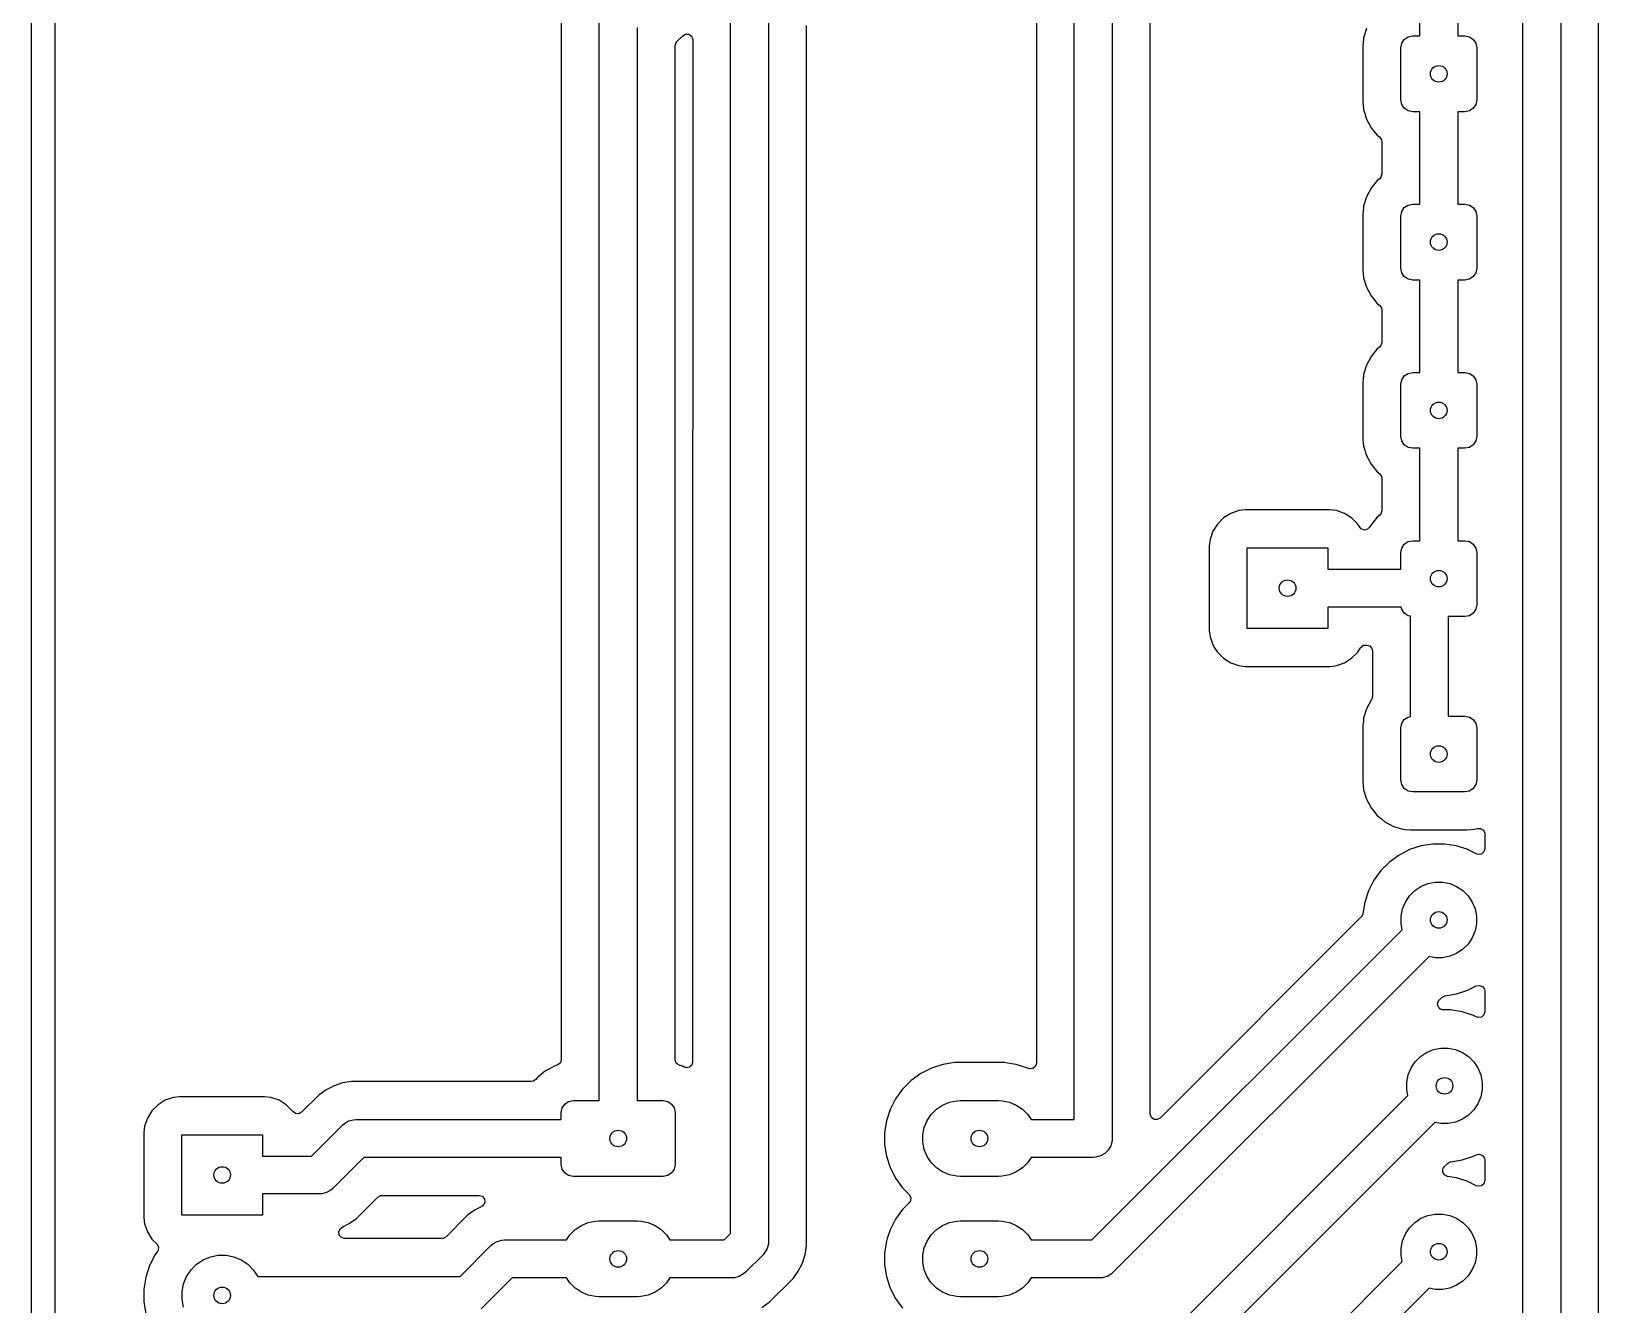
# Model space of a CAD drawing. Extents: x 162.5 to 226, y -124.5 to -51.5.
# Drawn here: x 162.5 to 195.56, y -96.62 to -69.75 of the extents above; entities that cross this region are included whole.
import ezdxf

# ---------------------------------------------------------------- set-up
doc = ezdxf.new("R2010")
doc.units = 0
doc.layers.add('BLACK', color=7, linetype='CONTINUOUS')

msp = doc.modelspace()

# ---------------------------------------------------------------- linework, layer by layer
at = {"layer": 'BLACK', "linetype": 'CONTINUOUS'}
for p, q in [((162.5, -124.5), (162.5, -51.5)), ((163.0005, -123.8755), (163.0005, -52.1245)), ((193.962, -114.651), (193.962, -59.171986)), ((194.762, -59.0063), (194.762, -114.885314)), ((195.5625, -87.898395), (195.5625, -58.911813)), ((191.79, -69.85), (191.79, -67.9)), ((192.59, -67.9), (192.59, -69.85)), ((183.7012, -68.118013), (183.7012, -91.519598)), ((184.5017, -92.71), (184.5017, -68.2125)), ((185.3017, -68.378186), (185.3017, -93.11)), ((186.1022, -92.590674), (186.1022, -68.761124)), ((177.2521, -78.245214), (177.2521, -69.0784)), ((173.6795, -69.412613), (173.6795, -91.446253)), ((178.0521, -69.244086), (178.0521, -78.2666)), ((174.48, -92.31), (174.48, -69.5071)), ((175.28, -69.672785), (175.28, -92.31)), ((178.8526, -78.361083), (178.8526, -69.627026)), ((190.664769, -69.696043), (190.604699, -69.894067)), ((176.0805, -70.055725), (176.100185, -69.988686)), ((176.0805, -91.446253), (176.0805, -70.055725)), ((176.100185, -69.988686), (176.116819, -69.968044)), ((176.116819, -69.968044), (176.239919, -69.844944)), ((176.239919, -69.844944), (176.301242, -69.811459)), ((176.301242, -69.811459), (176.370934, -69.816443)), ((176.370934, -69.816443), (176.426867, -69.858315)), ((176.426867, -69.858315), (176.451284, -69.923779)), ((176.451284, -69.923779), (176.4516, -69.932625)), ((176.4516, -69.932625), (176.4516, -78.154388)), ((190.593251, -70.010298), (190.5895, -70.048392)), ((190.5895, -70.048392), (190.5895, -71.251608)), ((190.604699, -69.894067), (190.593251, -70.010298)), ((191.39, -70.1), (191.40903, -70.004329)), ((191.40903, -70.004329), (191.463223, -69.923223)), ((191.463223, -69.923223), (191.544329, -69.86903)), ((191.544329, -69.86903), (191.64, -69.85)), ((191.64, -69.85), (191.79, -69.85)), ((192.59, -69.85), (192.74, -69.85)), ((192.74, -69.85), (192.835671, -69.86903)), ((192.835671, -69.86903), (192.916777, -69.923223)), ((192.916777, -69.923223), (192.97097, -70.004329)), ((192.97097, -70.004329), (192.99, -70.1)), ((191.39, -71.2), (191.39, -70.1)), ((192.99, -70.1), (192.99, -71.2)), ((190.5895, -71.251608), (190.594502, -71.302398)), ((190.594502, -71.302398), (190.604699, -71.405932)), ((190.604699, -71.405932), (190.629096, -71.486358)), ((191.40903, -71.295671), (191.39, -71.2)), ((191.463223, -71.376777), (191.40903, -71.295671)), ((191.544329, -71.43097), (191.463223, -71.376777)), ((192.916777, -71.376777), (192.835671, -71.43097)), ((192.97097, -71.295671), (192.916777, -71.376777)), ((192.99, -71.2), (192.97097, -71.295671)), ((190.629096, -71.486358), (190.664768, -71.603954)), ((190.664768, -71.603954), (190.762315, -71.78645)), ((191.64, -71.45), (191.544329, -71.43097)), ((191.79, -71.45), (191.64, -71.45)), ((191.79, -73.4), (191.79, -71.45)), ((192.74, -71.45), (192.59, -71.45)), ((192.59, -71.45), (192.59, -73.4)), ((192.835671, -71.43097), (192.74, -71.45)), ((190.762315, -71.78645), (190.814825, -71.850434)), ((190.814825, -71.850434), (190.893587, -71.946407)), ((190.893587, -71.946407), (190.893588, -71.946408)), ((190.893588, -71.946408), (190.89359, -71.94641)), ((190.89359, -71.94641), (190.944164, -71.987914)), ((190.944164, -71.987914), (190.983499, -72.04566)), ((190.983499, -72.04566), (190.9895, -72.083768)), ((190.9895, -72.083768), (190.9895, -72.766231)), ((190.762317, -73.063547), (190.664769, -73.246043)), ((190.893589, -72.903589), (190.762317, -73.063547)), ((190.944164, -72.862085), (190.893589, -72.903589)), ((190.969815, -72.83327), (190.944164, -72.862085)), ((190.9895, -72.766231), (190.969815, -72.83327)), ((190.664769, -73.246043), (190.604699, -73.444067)), ((190.593251, -73.560298), (190.5895, -73.598392)), ((190.5895, -73.598392), (190.5895, -74.801608)), ((190.604699, -73.444067), (190.593251, -73.560298)), ((191.39, -73.65), (191.40903, -73.554329)), ((191.39, -74.75), (191.39, -73.65)), ((191.40903, -73.554329), (191.463223, -73.473223)), ((191.463223, -73.473223), (191.544329, -73.41903)), ((191.544329, -73.41903), (191.64, -73.4)), ((191.64, -73.4), (191.79, -73.4)), ((192.59, -73.4), (192.74, -73.4)), ((192.74, -73.4), (192.835671, -73.41903)), ((192.835671, -73.41903), (192.916777, -73.473223)), ((192.916777, -73.473223), (192.97097, -73.554329)), ((192.97097, -73.554329), (192.99, -73.65)), ((192.99, -73.65), (192.99, -74.75)), ((190.5895, -74.801608), (190.594502, -74.852398)), ((190.594502, -74.852398), (190.604699, -74.955932)), ((190.604699, -74.955932), (190.6047, -74.955934)), ((190.6047, -74.955934), (190.664768, -75.153954)), ((191.40903, -74.845671), (191.39, -74.75)), ((191.463223, -74.926777), (191.40903, -74.845671)), ((191.544329, -74.98097), (191.463223, -74.926777)), ((191.64, -75), (191.544329, -74.98097)), ((191.79, -75), (191.64, -75)), ((191.79, -76.95), (191.79, -75)), ((192.74, -75), (192.59, -75)), ((192.59, -75), (192.59, -76.95)), ((192.835671, -74.98097), (192.74, -75)), ((192.916777, -74.926777), (192.835671, -74.98097)), ((192.97097, -74.845671), (192.916777, -74.926777)), ((192.99, -74.75), (192.97097, -74.845671)), ((190.664768, -75.153954), (190.762315, -75.33645)), ((190.762315, -75.33645), (190.762317, -75.336452)), ((190.762317, -75.336452), (190.893587, -75.496407)), ((190.893587, -75.496407), (190.893588, -75.496408)), ((190.893588, -75.496408), (190.89359, -75.49641)), ((190.89359, -75.49641), (190.916981, -75.515606)), ((190.916981, -75.515606), (190.944164, -75.537914)), ((190.944164, -75.537914), (190.983499, -75.59566)), ((190.983499, -75.59566), (190.9895, -75.633768)), ((190.9895, -75.633768), (190.9895, -76.316231)), ((190.9895, -76.316231), (190.969815, -76.38327)), ((190.762317, -76.613547), (190.664769, -76.796043)), ((190.893589, -76.453589), (190.762317, -76.613547)), ((190.944164, -76.412085), (190.893589, -76.453589)), ((190.969815, -76.38327), (190.944164, -76.412085)), ((190.604699, -76.994067), (190.593251, -77.110298)), ((190.664769, -76.796043), (190.604699, -76.994067)), ((191.40903, -77.104329), (191.463223, -77.023223)), ((191.463223, -77.023223), (191.544329, -76.96903)), ((191.544329, -76.96903), (191.64, -76.95)), ((191.64, -76.95), (191.79, -76.95)), ((192.59, -76.95), (192.74, -76.95)), ((192.74, -76.95), (192.835671, -76.96903)), ((192.835671, -76.96903), (192.916777, -77.023223)), ((192.916777, -77.023223), (192.97097, -77.104329)), ((190.593251, -77.110298), (190.5895, -77.148392)), ((190.5895, -77.148392), (190.5895, -78.351608)), ((191.39, -77.2), (191.40903, -77.104329)), ((191.39, -78.3), (191.39, -77.2)), ((192.97097, -77.104329), (192.99, -77.2)), ((192.99, -77.2), (192.99, -78.3)), ((176.450482, -78.168757), (176.4501, -78.173613)), ((176.4501, -78.173613), (176.4501, -91.493418)), ((176.4516, -78.154388), (176.450469, -78.168755)), ((176.450469, -78.168755), (176.450482, -78.168757)), ((177.2506, -78.2681), (177.2521, -78.245214)), ((177.2506, -94.0765), (177.2506, -78.2681)), ((178.0521, -78.2666), (178.0506, -78.289485)), ((178.0506, -78.289485), (178.0506, -94.055114)), ((190.5895, -78.351608), (190.590911, -78.365935)), ((191.40903, -78.395671), (191.39, -78.3)), ((192.99, -78.3), (192.97097, -78.395671)), ((178.8511, -78.380309), (178.852231, -78.365936)), ((178.8511, -93.964288), (178.8511, -78.380309)), ((178.852218, -78.365935), (178.8526, -78.361083)), ((178.852231, -78.365936), (178.852218, -78.365935)), ((190.590911, -78.365935), (190.604699, -78.505932)), ((190.604699, -78.505932), (190.6047, -78.505934)), ((190.6047, -78.505934), (190.664768, -78.703954)), ((191.463223, -78.476777), (191.40903, -78.395671)), ((191.544329, -78.53097), (191.463223, -78.476777)), ((191.64, -78.55), (191.544329, -78.53097)), ((191.79, -78.55), (191.64, -78.55)), ((191.79, -80.5), (191.79, -78.55)), ((192.74, -78.55), (192.59, -78.55)), ((192.59, -78.55), (192.59, -80.5)), ((192.835671, -78.53097), (192.74, -78.55)), ((192.916777, -78.476777), (192.835671, -78.53097)), ((192.97097, -78.395671), (192.916777, -78.476777)), ((190.664768, -78.703954), (190.762315, -78.88645)), ((190.762315, -78.88645), (190.762317, -78.886452)), ((190.762317, -78.886452), (190.893587, -79.046407)), ((190.893587, -79.046407), (190.893588, -79.046408)), ((190.893588, -79.046408), (190.89359, -79.04641)), ((190.89359, -79.04641), (190.944164, -79.087914)), ((190.944164, -79.087914), (190.983499, -79.14566)), ((190.983499, -79.14566), (190.9895, -79.183768)), ((190.9895, -79.183768), (190.9895, -79.866231)), ((187.800476, -79.924211), (187.647737, -80.020184)), ((187.970745, -79.864631), (187.800476, -79.924211)), ((187.97075, -79.86463), (187.970745, -79.864631)), ((188.105039, -79.8495), (187.97075, -79.86463)), ((188.105046, -79.8495), (188.105039, -79.8495)), ((189.894954, -79.8495), (188.105046, -79.8495)), ((189.89496, -79.8495), (189.894954, -79.8495)), ((190.029249, -79.86463), (189.89496, -79.8495)), ((190.029254, -79.864631), (190.029249, -79.86463)), ((190.199523, -79.924211), (190.029254, -79.864631)), ((190.352262, -80.020184), (190.199523, -79.924211)), ((190.893589, -80.003589), (190.762315, -80.163549)), ((190.944164, -79.962085), (190.893589, -80.003589)), ((190.969815, -79.93327), (190.944164, -79.962085)), ((190.9895, -79.866231), (190.969815, -79.93327)), ((187.424211, -80.300476), (187.364631, -80.470745)), ((187.520184, -80.147737), (187.424211, -80.300476)), ((187.647737, -80.020184), (187.520184, -80.147737)), ((190.479818, -80.14774), (190.352262, -80.020184)), ((190.523376, -80.217064), (190.479818, -80.14774)), ((190.554947, -80.251019), (190.523376, -80.217064)), ((190.620627, -80.274851), (190.554947, -80.251019)), ((190.688765, -80.259391), (190.620627, -80.274851)), ((190.737728, -80.209547), (190.688765, -80.259391)), ((190.762313, -80.163552), (190.737728, -80.209547)), ((190.762315, -80.163549), (190.762313, -80.163552)), ((187.36463, -80.47075), (187.3495, -80.605039)), ((187.3495, -80.605039), (187.3495, -82.39496)), ((187.364631, -80.470745), (187.36463, -80.47075)), ((188.15, -82.35), (188.15, -80.65)), ((188.15, -80.65), (189.85, -80.65)), ((189.85, -80.65), (189.85, -81.1)), ((191.39, -80.75), (191.40903, -80.654329)), ((191.40903, -80.654329), (191.463223, -80.573223)), ((191.463223, -80.573223), (191.544329, -80.51903)), ((191.544329, -80.51903), (191.64, -80.5)), ((191.64, -80.5), (191.79, -80.5)), ((192.59, -80.5), (192.74, -80.5)), ((192.74, -80.5), (192.835671, -80.51903)), ((192.835671, -80.51903), (192.916777, -80.573223)), ((192.916777, -80.573223), (192.97097, -80.654329)), ((192.97097, -80.654329), (192.99, -80.75)), ((191.39, -81.1), (191.39, -80.75)), ((192.99, -80.75), (192.99, -81.85)), ((189.85, -81.1), (191.39, -81.1)), ((191.399946, -81.9), (189.85, -81.9)), ((189.85, -81.9), (189.85, -82.35)), ((191.40903, -81.945671), (191.399946, -81.9)), ((191.463223, -82.026777), (191.40903, -81.945671)), ((192.97097, -81.945671), (192.916777, -82.026777)), ((192.99, -81.85), (192.97097, -81.945671)), ((191.544329, -82.08097), (191.463223, -82.026777)), ((191.59, -82.090054), (191.544329, -82.08097)), ((191.59, -84.209945), (191.59, -82.090054)), ((192.74, -82.1), (192.39, -82.1)), ((192.39, -82.1), (192.39, -84.2)), ((192.835671, -82.08097), (192.74, -82.1)), ((192.916777, -82.026777), (192.835671, -82.08097)), ((187.3495, -82.39496), (187.36463, -82.529249)), ((187.36463, -82.529249), (187.364631, -82.529254)), ((187.364631, -82.529254), (187.424211, -82.699523)), ((189.85, -82.35), (188.15, -82.35)), ((187.424211, -82.699523), (187.461287, -82.758528)), ((187.461287, -82.758528), (187.520184, -82.852262)), ((187.520184, -82.852262), (187.647738, -82.979816)), ((187.647738, -82.979816), (187.800478, -83.075789)), ((190.199522, -83.075789), (190.352262, -82.979816)), ((190.352262, -82.979816), (190.479816, -82.852262)), ((190.479816, -82.852262), (190.538713, -82.758528)), ((190.538713, -82.758528), (190.545969, -82.752109)), ((190.545969, -82.752109), (190.549994, -82.743297)), ((190.549994, -82.743297), (190.571712, -82.729339)), ((190.571712, -82.729339), (190.591048, -82.712237)), ((190.591048, -82.712237), (190.602188, -82.709753)), ((190.602188, -82.709753), (190.608772, -82.705523)), ((190.608772, -82.705523), (190.643707, -82.7005)), ((190.643707, -82.7005), (190.6655, -82.7005)), ((190.6655, -82.7005), (190.732539, -82.720185)), ((190.732539, -82.720185), (190.778294, -82.772989)), ((190.778294, -82.772989), (190.7895, -82.8245)), ((190.7895, -82.8245), (190.7895, -83.786056)), ((187.800478, -83.075789), (187.970745, -83.135368)), ((187.970745, -83.135368), (187.97075, -83.135369)), ((187.97075, -83.135369), (188.061246, -83.145565)), ((188.061246, -83.145565), (188.10504, -83.150499)), ((188.10504, -83.150499), (188.105043, -83.1505)), ((188.105043, -83.1505), (188.105046, -83.1505)), ((188.105046, -83.1505), (189.894957, -83.1505)), ((189.894957, -83.1505), (189.894958, -83.150499)), ((189.894958, -83.150499), (189.962104, -83.142934)), ((189.962104, -83.142934), (190.029249, -83.135369)), ((190.029249, -83.135369), (190.029252, -83.135368)), ((190.029252, -83.135368), (190.029255, -83.135368)), ((190.029255, -83.135368), (190.199522, -83.075789)), ((190.762312, -83.863552), (190.664769, -84.046041)), ((190.763529, -83.86173), (190.762312, -83.863552)), ((190.769815, -83.853095), (190.763529, -83.86173)), ((190.7895, -83.786056), (190.769815, -83.853095)), ((190.598706, -84.304921), (190.5895, -84.398392)), ((190.604699, -84.244067), (190.598706, -84.304921)), ((190.664769, -84.046041), (190.604699, -84.244067)), ((191.40903, -84.354329), (191.463223, -84.273223)), ((191.463223, -84.273223), (191.544329, -84.21903)), ((191.544329, -84.21903), (191.59, -84.209945)), ((192.39, -84.2), (192.74, -84.2)), ((192.74, -84.2), (192.835671, -84.21903)), ((192.835671, -84.21903), (192.916777, -84.273223)), ((192.916777, -84.273223), (192.97097, -84.354329)), ((190.5895, -84.398392), (190.5895, -85.601608)), ((191.39, -84.45), (191.40903, -84.354329)), ((191.39, -85.55), (191.39, -84.45)), ((192.97097, -84.354329), (192.99, -84.45)), ((192.99, -84.45), (192.99, -85.55)), ((190.5895, -85.601608), (190.594502, -85.652398)), ((191.40903, -85.645671), (191.39, -85.55)), ((192.99, -85.55), (192.97097, -85.645671)), ((190.594502, -85.652398), (190.604699, -85.755932)), ((190.604699, -85.755932), (190.6047, -85.755934)), ((190.6047, -85.755934), (190.664768, -85.953954)), ((190.664768, -85.953954), (190.762315, -86.13645)), ((191.463223, -85.726777), (191.40903, -85.645671)), ((191.544329, -85.78097), (191.463223, -85.726777)), ((191.64, -85.8), (191.544329, -85.78097)), ((192.74, -85.8), (191.64, -85.8)), ((192.835671, -85.78097), (192.74, -85.8)), ((192.916777, -85.726777), (192.835671, -85.78097)), ((192.97097, -85.645671), (192.916777, -85.726777)), ((190.762315, -86.13645), (190.762317, -86.136452)), ((190.762317, -86.136452), (190.893589, -86.29641)), ((190.893589, -86.29641), (190.98188, -86.368867)), ((190.98188, -86.368867), (191.05355, -86.427685)), ((191.05355, -86.427685), (191.236046, -86.525232)), ((191.236046, -86.525232), (191.434066, -86.5853)), ((191.434066, -86.5853), (191.434065, -86.5853)), ((191.434065, -86.5853), (191.472647, -86.5891)), ((191.472647, -86.5891), (191.588392, -86.6005)), ((191.588392, -86.6005), (191.588395, -86.6005)), ((191.588395, -86.6005), (192.791605, -86.6005)), ((192.791605, -86.6005), (192.791608, -86.6005)), ((192.791608, -86.6005), (192.945934, -86.5853)), ((192.945934, -86.5853), (193.001504, -86.568442)), ((193.001504, -86.568442), (193.071371, -86.567819)), ((193.071371, -86.567819), (193.130484, -86.605066)), ((193.130484, -86.605066), (193.160075, -86.66836)), ((191.815214, -86.93891), (191.575616, -87.01676)), ((191.968076, -86.914699), (191.815214, -86.93891)), ((192.064038, -86.8995), (191.968076, -86.914699)), ((192.315962, -86.8995), (192.064038, -86.8995)), ((192.41193, -86.9147), (192.315962, -86.8995)), ((192.564785, -86.93891), (192.41193, -86.9147)), ((192.804383, -87.01676), (192.564785, -86.93891)), ((193.160075, -86.66836), (193.1615, -86.687103)), ((193.1615, -86.687103), (193.1615, -86.996371)), ((191.147345, -87.279205), (190.969205, -87.457345)), ((191.14735, -87.279201), (191.147345, -87.279205)), ((191.351151, -87.131132), (191.14735, -87.279201)), ((191.575616, -87.01676), (191.351151, -87.131132)), ((192.981205, -87.106856), (192.804383, -87.01676)), ((193.019853, -87.119109), (192.981205, -87.106856)), ((193.089011, -87.109165), (193.019853, -87.119109)), ((193.141815, -87.06341), (193.089011, -87.109165)), ((193.1615, -86.996371), (193.141815, -87.06341)), ((190.969201, -87.45735), (190.821132, -87.661151)), ((190.969205, -87.457345), (190.969201, -87.45735)), ((190.70676, -87.885616), (190.628909, -88.125214)), ((190.821132, -87.661151), (190.70676, -87.885616)), ((191.571592, -87.992485), (191.682485, -87.881592)), ((191.682485, -87.881592), (191.812883, -87.794463)), ((191.812883, -87.794463), (191.957772, -87.734448)), ((191.957772, -87.734448), (192.111586, -87.703852)), ((192.111586, -87.703852), (192.268414, -87.703852)), ((192.268414, -87.703852), (192.422228, -87.734448)), ((192.422228, -87.734448), (192.567117, -87.794463)), ((192.567117, -87.794463), (192.697515, -87.881592)), ((192.697515, -87.881592), (192.808408, -87.992485)), ((195.5625, -114.502374), (195.5625, -87.898395)), ((190.628909, -88.125214), (190.590402, -88.368342)), ((191.393852, -88.421586), (191.424448, -88.267772)), ((191.424448, -88.267772), (191.484463, -88.122883)), ((191.484463, -88.122883), (191.571592, -87.992485)), ((192.808408, -87.992485), (192.895537, -88.122883)), ((192.895537, -88.122883), (192.955552, -88.267772)), ((192.955552, -88.267772), (192.986148, -88.421586)), ((190.55561, -88.436625), (186.313881, -92.678355)), ((190.560473, -88.431477), (190.55561, -88.436625)), ((190.590402, -88.368342), (190.560473, -88.431477)), ((191.393852, -88.578414), (191.393852, -88.421586)), ((191.419078, -88.705235), (191.393852, -88.578414)), ((192.986148, -88.578414), (192.955552, -88.732228)), ((192.986148, -88.421586), (192.986148, -88.578414)), ((184.874314, -95.25), (191.419078, -88.705235)), ((192.895537, -88.877117), (192.808408, -89.007515)), ((192.955552, -88.732228), (192.895537, -88.877117)), ((192.422228, -89.265552), (192.268414, -89.296148)), ((192.567117, -89.205537), (192.422228, -89.265552)), ((192.697515, -89.118408), (192.567117, -89.205537)), ((192.808408, -89.007515), (192.697515, -89.118408)), ((191.984764, -89.270921), (185.322843, -95.932843)), ((192.111586, -89.296148), (191.984764, -89.270921)), ((192.268414, -89.296148), (192.111586, -89.296148)), ((192.804379, -89.983241), (192.981207, -89.893142)), ((192.981207, -89.893142), (193.049874, -89.880247)), ((193.049874, -89.880247), (193.114614, -89.906523)), ((193.114614, -89.906523), (193.154872, -89.963629)), ((192.164888, -90.257853), (192.174086, -90.237711)), ((192.166804, -90.271185), (192.164888, -90.257853)), ((192.174086, -90.237711), (192.178793, -90.216074)), ((192.178793, -90.216074), (192.192063, -90.198347)), ((192.192063, -90.198347), (192.193913, -90.194297)), ((192.193913, -90.194297), (192.199944, -90.18782)), ((192.199944, -90.18782), (192.211928, -90.175834)), ((192.211928, -90.175834), (192.253374, -90.134388)), ((192.253374, -90.134388), (192.314696, -90.100904)), ((192.314696, -90.100904), (192.321629, -90.099602)), ((192.321629, -90.099602), (192.564785, -90.06109)), ((192.564785, -90.06109), (192.804379, -89.983241)), ((193.154872, -89.963629), (193.1615, -90.003628)), ((193.1615, -90.003628), (193.1615, -90.435228)), ((192.163942, -90.284347), (192.166804, -90.271185)), ((192.17168, -90.305094), (192.163942, -90.284347)), ((192.174832, -90.327011), (192.17168, -90.305094)), ((192.183652, -90.33719), (192.174832, -90.327011)), ((192.18836, -90.349811), (192.183652, -90.33719)), ((192.206086, -90.36308), (192.18836, -90.349811)), ((192.220587, -90.379815), (192.206086, -90.36308)), ((192.23351, -90.383609), (192.220587, -90.379815)), ((192.244294, -90.391682), (192.23351, -90.383609)), ((192.26638, -90.393261), (192.244294, -90.391682)), ((192.287626, -90.3995), (192.26638, -90.393261)), ((192.435962, -90.3995), (192.287626, -90.3995)), ((192.684785, -90.43891), (192.435962, -90.3995)), ((192.924379, -90.516759), (192.684785, -90.43891)), ((192.924382, -90.51676), (192.924379, -90.516759)), ((192.924383, -90.516761), (192.924382, -90.51676)), ((192.981205, -90.545713), (192.924383, -90.516761)), ((193.019853, -90.557966), (192.981205, -90.545713)), ((193.089011, -90.548022), (193.019853, -90.557966)), ((193.141815, -90.502267), (193.089011, -90.548022)), ((193.1615, -90.435228), (193.141815, -90.502267)), ((191.932883, -91.294463), (192.077772, -91.234448)), ((192.077772, -91.234448), (192.231586, -91.203852)), ((192.231586, -91.203852), (192.388414, -91.203852)), ((192.388414, -91.203852), (192.542228, -91.234448)), ((192.542228, -91.234448), (192.687117, -91.294463)), ((173.591496, -91.564913), (173.526047, -91.584767)), ((173.607011, -91.559047), (173.591496, -91.564913)), ((173.659815, -91.513292), (173.607011, -91.559047)), ((173.6795, -91.446253), (173.659815, -91.513292)), ((176.080923, -91.452571), (176.0805, -91.446253)), ((176.080711, -91.45349), (176.080923, -91.452571)), ((176.081047, -91.45443), (176.080711, -91.45349)), ((176.081609, -91.462803), (176.081047, -91.45443)), ((176.094009, -91.490609), (176.081609, -91.462803)), ((176.104275, -91.519266), (176.094009, -91.490609)), ((176.108099, -91.522207), (176.104275, -91.519266)), ((176.110065, -91.526615), (176.108099, -91.522207)), ((176.135527, -91.543301), (176.110065, -91.526615)), ((176.159659, -91.561861), (176.135527, -91.543301)), ((176.164033, -91.563557), (176.159659, -91.561861)), ((176.233954, -91.584768), (176.164033, -91.563557)), ((176.406643, -91.581054), (176.384106, -91.603014)), ((176.430415, -91.560457), (176.406643, -91.581054)), ((176.431469, -91.556867), (176.430415, -91.560457)), ((176.43415, -91.554255), (176.431469, -91.556867)), ((176.441237, -91.523599), (176.43415, -91.554255)), ((176.4501, -91.493418), (176.441237, -91.523599)), ((181.725214, -91.54891), (181.485616, -91.62676)), ((181.89381, -91.522207), (181.725214, -91.54891)), ((181.974038, -91.5095), (181.89381, -91.522207)), ((183.025962, -91.5095), (181.974038, -91.5095)), ((183.089718, -91.519598), (183.025962, -91.5095)), ((183.274787, -91.54891), (183.089718, -91.519598)), ((183.514378, -91.626758), (183.274787, -91.54891)), ((183.7012, -91.519598), (183.681515, -91.586637)), ((191.604463, -91.622883), (191.691592, -91.492485)), ((191.691592, -91.492485), (191.802485, -91.381592)), ((191.802485, -91.381592), (191.932883, -91.294463)), ((192.687117, -91.294463), (192.817515, -91.381592)), ((192.817515, -91.381592), (192.928408, -91.492485)), ((192.928408, -91.492485), (193.015537, -91.622883)), ((169.252214, -91.9095), (169.065581, -91.939059)), ((173.046231, -91.9095), (169.252214, -91.9095)), ((173.084339, -91.903499), (173.046231, -91.9095)), ((173.142085, -91.864164), (173.084339, -91.903499)), ((173.183589, -91.813589), (173.142085, -91.864164)), ((173.343547, -91.682317), (173.183589, -91.813589)), ((173.343548, -91.682316), (173.343547, -91.682317)), ((173.34355, -91.682315), (173.343548, -91.682316)), ((173.427488, -91.637448), (173.34355, -91.682315)), ((173.526047, -91.584767), (173.427488, -91.637448)), ((176.274253, -91.606308), (176.233954, -91.584768)), ((176.281259, -91.609026), (176.274253, -91.606308)), ((176.308453, -91.616156), (176.281259, -91.609026)), ((176.311425, -91.615728), (176.308453, -91.616156)), ((176.315646, -91.616977), (176.311425, -91.615728)), ((176.346478, -91.610688), (176.315646, -91.616977)), ((176.377611, -91.606212), (176.346478, -91.610688)), ((176.380438, -91.603762), (176.377611, -91.606212)), ((176.384106, -91.603014), (176.380438, -91.603762)), ((181.057345, -91.889205), (180.879205, -92.067345)), ((181.05735, -91.889201), (181.057345, -91.889205)), ((181.261151, -91.741132), (181.05735, -91.889201)), ((181.485616, -91.62676), (181.261151, -91.741132)), ((183.520913, -91.630087), (183.514378, -91.626758)), ((183.559553, -91.642336), (183.520913, -91.630087)), ((183.628711, -91.632392), (183.559553, -91.642336)), ((183.681515, -91.586637), (183.628711, -91.632392)), ((191.513852, -91.921586), (191.544448, -91.767772)), ((191.544448, -91.767772), (191.604463, -91.622883)), ((193.015537, -91.622883), (193.075552, -91.767772)), ((193.075552, -91.767772), (193.106148, -91.921586)), ((165.630039, -92.2295), (165.49575, -92.24463)), ((165.630046, -92.2295), (165.630039, -92.2295)), ((167.419954, -92.2295), (165.630046, -92.2295)), ((167.41996, -92.2295), (167.419954, -92.2295)), ((167.554249, -92.24463), (167.41996, -92.2295)), ((168.564622, -92.194313), (168.20212, -92.556814)), ((168.564623, -92.194312), (168.564622, -92.194313)), ((168.7175, -92.08324), (168.564623, -92.194312)), ((168.885863, -91.997454), (168.7175, -92.08324)), ((169.065581, -91.939059), (168.885863, -91.997454)), ((180.879201, -92.06735), (180.731132, -92.271151)), ((180.879205, -92.067345), (180.879201, -92.06735)), ((185.954314, -97.79), (191.539078, -92.205235)), ((191.513852, -92.078414), (191.513852, -91.921586)), ((191.539078, -92.205235), (191.513852, -92.078414)), ((193.075552, -92.232228), (193.015537, -92.377117)), ((193.106148, -92.078414), (193.075552, -92.232228)), ((193.106148, -91.921586), (193.106148, -92.078414)), ((165.045184, -92.527737), (164.949211, -92.680476)), ((165.172737, -92.400184), (165.045184, -92.527737)), ((165.325476, -92.304211), (165.172737, -92.400184)), ((165.495745, -92.244631), (165.325476, -92.304211)), ((165.49575, -92.24463), (165.495745, -92.244631)), ((167.554254, -92.244631), (167.554249, -92.24463)), ((167.724523, -92.304211), (167.554254, -92.244631)), ((167.877262, -92.400184), (167.724523, -92.304211)), ((168.004816, -92.527738), (167.877262, -92.400184)), ((168.009446, -92.535107), (168.004816, -92.527738)), ((168.015172, -92.543443), (168.009446, -92.535107)), ((168.071105, -92.585315), (168.015172, -92.543443)), ((168.20212, -92.556814), (168.140797, -92.590299)), ((173.68, -92.56), (173.69903, -92.464329)), ((173.68, -92.71), (173.68, -92.56)), ((173.69903, -92.464329), (173.753223, -92.383223)), ((173.753223, -92.383223), (173.834329, -92.32903)), ((173.834329, -92.32903), (173.93, -92.31)), ((173.93, -92.31), (174.48, -92.31)), ((175.28, -92.31), (175.83, -92.31)), ((175.83, -92.31), (175.925671, -92.32903)), ((175.925671, -92.32903), (176.006777, -92.383223)), ((176.006777, -92.383223), (176.06097, -92.464329)), ((176.06097, -92.464329), (176.08, -92.56)), ((176.08, -92.56), (176.08, -93.66)), ((180.61676, -92.495616), (180.53891, -92.735214)), ((180.731132, -92.271151), (180.61676, -92.495616)), ((181.481592, -92.602485), (181.592485, -92.491592)), ((181.592485, -92.491592), (181.722883, -92.404463)), ((181.722883, -92.404463), (181.867772, -92.344448)), ((181.867772, -92.344448), (182.021586, -92.313852)), ((182.021586, -92.313852), (182.1, -92.31)), ((182.1, -92.31), (182.9, -92.31)), ((182.9, -92.31), (182.978414, -92.313852)), ((182.978414, -92.313852), (183.132228, -92.344448)), ((183.132228, -92.344448), (183.277117, -92.404463)), ((183.277117, -92.404463), (183.407515, -92.491592)), ((183.407515, -92.491592), (183.518408, -92.602485)), ((192.928408, -92.507515), (192.817515, -92.618408)), ((193.015537, -92.377117), (192.928408, -92.507515)), ((164.88963, -92.85075), (164.8745, -92.985039)), ((164.889631, -92.850745), (164.88963, -92.85075)), ((164.949211, -92.680476), (164.889631, -92.850745)), ((168.140797, -92.590299), (168.071105, -92.585315)), ((168.411014, -93.48), (169.063857, -92.827158)), ((169.063857, -92.827158), (169.103195, -92.792659)), ((169.103195, -92.792659), (169.150146, -92.765552)), ((169.150146, -92.765552), (169.193627, -92.740448)), ((169.193627, -92.740448), (169.29449, -92.713422)), ((169.29449, -92.713422), (169.3467, -92.71)), ((169.3467, -92.71), (173.68, -92.71)), ((180.53891, -92.735214), (180.4995, -92.984038)), ((181.303852, -93.031586), (181.334448, -92.877772)), ((181.334448, -92.877772), (181.394463, -92.732883)), ((181.394463, -92.732883), (181.481592, -92.602485)), ((183.518408, -92.602485), (183.590247, -92.71)), ((183.590247, -92.71), (184.5017, -92.71)), ((186.102516, -92.59952), (186.1022, -92.590674)), ((186.126933, -92.664984), (186.102516, -92.59952)), ((186.182866, -92.706856), (186.126933, -92.664984)), ((186.252558, -92.71184), (186.182866, -92.706856)), ((186.313881, -92.678355), (186.252558, -92.71184)), ((192.104764, -92.770921), (186.402843, -98.472843)), ((192.231586, -92.796148), (192.104764, -92.770921)), ((192.388414, -92.796148), (192.231586, -92.796148)), ((192.542228, -92.765552), (192.388414, -92.796148)), ((192.687117, -92.705537), (192.542228, -92.765552)), ((192.817515, -92.618408), (192.687117, -92.705537)), ((164.8745, -92.985039), (164.8745, -94.77496)), ((165.675, -94.73), (165.675, -93.03)), ((165.675, -93.03), (167.375, -93.03)), ((167.375, -93.03), (167.375, -93.48)), ((180.4995, -92.984038), (180.4995, -93.235961)), ((180.4995, -93.235961), (180.53891, -93.484785)), ((181.303852, -93.188414), (181.303852, -93.031586)), ((181.334448, -93.342228), (181.303852, -93.188414)), ((185.298278, -93.16221), (185.271252, -93.263073)), ((185.3017, -93.11), (185.298278, -93.16221)), ((167.375, -93.48), (168.411014, -93.48)), ((169.512385, -93.51), (168.859543, -94.162843)), ((173.68, -93.51), (169.512385, -93.51)), ((173.68, -93.66), (173.68, -93.51)), ((180.53891, -93.484785), (180.61676, -93.724383)), ((181.394463, -93.487117), (181.334448, -93.342228)), ((181.481592, -93.617515), (181.394463, -93.487117)), ((183.590247, -93.51), (183.518408, -93.617515)), ((184.9017, -93.51), (183.590247, -93.51)), ((184.95391, -93.506578), (184.9017, -93.51)), ((185.054773, -93.479552), (184.95391, -93.506578)), ((185.145205, -93.427341), (185.054773, -93.479552)), ((185.219041, -93.353505), (185.145205, -93.427341)), ((185.271252, -93.263073), (185.219041, -93.353505)), ((192.441629, -93.599602), (192.684785, -93.56109)), ((192.684785, -93.56109), (192.924379, -93.483241)), ((192.924379, -93.483241), (192.981204, -93.454286)), ((192.981204, -93.454286), (193.049873, -93.44139)), ((193.049873, -93.44139), (193.114614, -93.467666)), ((193.114614, -93.467666), (193.154871, -93.524772)), ((193.154871, -93.524772), (193.1615, -93.564771)), ((193.1615, -93.564771), (193.1615, -93.996371)), ((173.69903, -93.755671), (173.68, -93.66)), ((173.753223, -93.836777), (173.69903, -93.755671)), ((173.834329, -93.89097), (173.753223, -93.836777)), ((173.93, -93.91), (173.834329, -93.89097)), ((175.925671, -93.89097), (175.83, -93.91)), ((176.006777, -93.836777), (175.925671, -93.89097)), ((176.06097, -93.755671), (176.006777, -93.836777)), ((176.08, -93.66), (176.06097, -93.755671)), ((180.61676, -93.724383), (180.686375, -93.861009)), ((180.686375, -93.861009), (180.726067, -93.938909)), ((181.592485, -93.728408), (181.481592, -93.617515)), ((181.722883, -93.815537), (181.592485, -93.728408)), ((181.867772, -93.875552), (181.722883, -93.815537)), ((182.021586, -93.906148), (181.867772, -93.875552)), ((183.132228, -93.875552), (182.978414, -93.906148)), ((183.277117, -93.815537), (183.132228, -93.875552)), ((183.407515, -93.728408), (183.277117, -93.815537)), ((183.518408, -93.617515), (183.407515, -93.728408)), ((192.272742, -93.795545), (192.277631, -93.773068)), ((192.277141, -93.807341), (192.272742, -93.795545)), ((192.276962, -93.819931), (192.277141, -93.807341)), ((192.289121, -93.839458), (192.276962, -93.819931)), ((192.277631, -93.773068), (192.27796, -93.750069)), ((192.27796, -93.750069), (192.285272, -93.737942)), ((192.285272, -93.737942), (192.287594, -93.727272)), ((192.287594, -93.727272), (192.308742, -93.699021)), ((192.297159, -93.861009), (192.289121, -93.839458)), ((192.307237, -93.868553), (192.297159, -93.861009)), ((192.313893, -93.879243), (192.307237, -93.868553)), ((192.308742, -93.699021), (192.373376, -93.634387)), ((192.334677, -93.889096), (192.313893, -93.879243)), ((192.353092, -93.902881), (192.334677, -93.889096)), ((192.373376, -93.634387), (192.434697, -93.600904)), ((192.434697, -93.600904), (192.441629, -93.599602)), ((168.820205, -94.197341), (168.729774, -94.249552)), ((168.859543, -94.162843), (168.820205, -94.197341)), ((175.83, -93.91), (173.93, -93.91)), ((177.2521, -94.099385), (177.2506, -94.0765)), ((177.2521, -95.113914), (177.2521, -94.099385)), ((178.0506, -94.055114), (178.0521, -94.078)), ((178.0521, -94.078), (178.0521, -95.2796)), ((178.852232, -93.97865), (178.8511, -93.964288)), ((178.852216, -93.978652), (178.852232, -93.97865)), ((178.8526, -93.983523), (178.852216, -93.978652)), ((178.8526, -95.374086), (178.8526, -93.983523)), ((180.726067, -93.938909), (180.731132, -93.948848)), ((180.731132, -93.948848), (180.879201, -94.152649)), ((180.879201, -94.152649), (180.879205, -94.152654)), ((180.879205, -94.152654), (181.01887, -94.292319)), ((182.1, -93.91), (182.021586, -93.906148)), ((182.9, -93.91), (182.1, -93.91)), ((182.978414, -93.906148), (182.9, -93.91)), ((192.365651, -93.903779), (192.353092, -93.902881)), ((192.377028, -93.909172), (192.365651, -93.903779)), ((192.564785, -93.938909), (192.377028, -93.909172)), ((192.804383, -94.01676), (192.564785, -93.938909)), ((192.981205, -94.106856), (192.804383, -94.01676)), ((193.019853, -94.119109), (192.981205, -94.106856)), ((193.089011, -94.109165), (193.019853, -94.119109)), ((193.141815, -94.06341), (193.089011, -94.109165)), ((193.1615, -93.996371), (193.141815, -94.06341)), ((168.5767, -94.28), (167.375, -94.28)), ((167.375, -94.28), (167.375, -94.73)), ((168.62891, -94.276578), (168.5767, -94.28)), ((168.729774, -94.249552), (168.62891, -94.276578)), ((169.358774, -94.79569), (169.807645, -94.346819)), ((169.807645, -94.346819), (169.868968, -94.313334)), ((169.868968, -94.313334), (169.895326, -94.3105)), ((169.895326, -94.3105), (171.94639, -94.3105)), ((172.002685, -94.544985), (171.8491, -94.62324)), ((171.94639, -94.3105), (172.013429, -94.330185)), ((172.040103, -94.515703), (172.002685, -94.544985)), ((172.013429, -94.330185), (172.059184, -94.382989)), ((172.069128, -94.452147), (172.040103, -94.515703)), ((172.059184, -94.382989), (172.069128, -94.452147)), ((181.01887, -94.467681), (180.879205, -94.607345)), ((181.01887, -94.292319), (181.052355, -94.353642)), ((181.047371, -94.423334), (181.01887, -94.467681)), ((181.052355, -94.353642), (181.047371, -94.423334)), ((164.8745, -94.77496), (164.88963, -94.909249)), ((167.375, -94.73), (165.675, -94.73)), ((169.205899, -94.90676), (169.358774, -94.79569)), ((171.696223, -94.734312), (171.247355, -95.183181)), ((171.8491, -94.62324), (171.696223, -94.734312)), ((174.102883, -94.944463), (174.247772, -94.884448)), ((174.247772, -94.884448), (174.401586, -94.853852)), ((174.401586, -94.853852), (174.48, -94.85)), ((174.48, -94.85), (175.28, -94.85)), ((175.28, -94.85), (175.358414, -94.853852)), ((175.358414, -94.853852), (175.512228, -94.884448)), ((175.512228, -94.884448), (175.657117, -94.944463)), ((180.731132, -94.811151), (180.61676, -95.035616)), ((180.879201, -94.60735), (180.731132, -94.811151)), ((180.879205, -94.607345), (180.879201, -94.60735)), ((181.722883, -94.944463), (181.867772, -94.884448)), ((181.867772, -94.884448), (182.021586, -94.853852)), ((182.021586, -94.853852), (182.1, -94.85)), ((182.1, -94.85), (182.9, -94.85)), ((182.9, -94.85), (182.978414, -94.853852)), ((182.978414, -94.853852), (183.132228, -94.884448)), ((183.132228, -94.884448), (183.277117, -94.944463)), ((191.571592, -94.992485), (191.682485, -94.881592)), ((191.682485, -94.881592), (191.812883, -94.794463)), ((191.812883, -94.794463), (191.957772, -94.734448)), ((191.957772, -94.734448), (192.111586, -94.703852)), ((192.111586, -94.703852), (192.268414, -94.703852)), ((192.268414, -94.703852), (192.422228, -94.734448)), ((192.422228, -94.734448), (192.567117, -94.794463)), ((192.567117, -94.794463), (192.697515, -94.881592)), ((192.697515, -94.881592), (192.808408, -94.992485)), ((164.88963, -94.909249), (164.889631, -94.909254)), ((164.889631, -94.909254), (164.949211, -95.079523)), ((164.949211, -95.079523), (165.045184, -95.232262)), ((168.985872, -95.077853), (169.014897, -95.014297)), ((168.995816, -95.147011), (168.985872, -95.077853)), ((169.041571, -95.199815), (168.995816, -95.147011)), ((169.014897, -95.014297), (169.052315, -94.985015)), ((169.10861, -95.2195), (169.041571, -95.199815)), ((169.052315, -94.985015), (169.086924, -94.96738)), ((169.086924, -94.96738), (169.205899, -94.90676)), ((171.159674, -95.2195), (169.10861, -95.2195)), ((171.186032, -95.216666), (171.159674, -95.2195)), ((171.247355, -95.183181), (171.186032, -95.216666)), ((173.789753, -95.25), (173.861592, -95.142485)), ((173.861592, -95.142485), (173.972485, -95.031592)), ((173.972485, -95.031592), (174.102883, -94.944463)), ((175.657117, -94.944463), (175.787515, -95.031592)), ((175.787515, -95.031592), (175.898408, -95.142485)), ((175.898408, -95.142485), (175.970247, -95.25)), ((177.116014, -95.25), (177.2521, -95.113914)), ((180.557013, -95.2195), (180.53891, -95.275215)), ((180.61676, -95.035616), (180.557013, -95.2195)), ((181.394463, -95.272883), (181.481592, -95.142485)), ((181.481592, -95.142485), (181.592485, -95.031592)), ((181.592485, -95.031592), (181.722883, -94.944463)), ((183.277117, -94.944463), (183.407515, -95.031592)), ((183.407515, -95.031592), (183.518408, -95.142485)), ((183.518408, -95.142485), (183.590247, -95.25)), ((191.424448, -95.267772), (191.484463, -95.122883)), ((191.484463, -95.122883), (191.571592, -94.992485)), ((192.808408, -94.992485), (192.895537, -95.122883)), ((192.895537, -95.122883), (192.955552, -95.267772)), ((165.045184, -95.232262), (165.145576, -95.332654)), ((165.158214, -95.493219), (165.113367, -95.554946)), ((165.145576, -95.332654), (165.179061, -95.393977)), ((165.174077, -95.463669), (165.158214, -95.493219)), ((165.179061, -95.393977), (165.174077, -95.463669)), ((171.542614, -96.02), (172.195457, -95.367157)), ((172.195457, -95.367157), (172.234795, -95.332659)), ((172.234795, -95.332659), (172.325226, -95.280448)), ((172.325226, -95.280448), (172.42609, -95.253422)), ((172.42609, -95.253422), (172.4783, -95.25)), ((172.4783, -95.25), (173.789753, -95.25)), ((175.970247, -95.25), (177.116014, -95.25)), ((177.969441, -95.523105), (177.934943, -95.562443)), ((178.021652, -95.432674), (177.969441, -95.523105)), ((178.048678, -95.33181), (178.021652, -95.432674)), ((178.0521, -95.2796), (178.048678, -95.33181)), ((178.823954, -95.554946), (178.8526, -95.374086)), ((180.53891, -95.275215), (180.4995, -95.524038)), ((180.4995, -95.524038), (180.4995, -95.775962)), ((181.303852, -95.571586), (181.334448, -95.417772)), ((181.334448, -95.417772), (181.394463, -95.272883)), ((183.590247, -95.25), (184.874314, -95.25)), ((191.393852, -95.421586), (191.424448, -95.267772)), ((191.393852, -95.578414), (191.393852, -95.421586)), ((192.955552, -95.267772), (192.986148, -95.421586)), ((192.986148, -95.421586), (192.986148, -95.578414)), ((164.995422, -95.786423), (164.91514, -96.033506)), ((165.113367, -95.554946), (164.995422, -95.786423)), ((165.775367, -96.019313), (165.867941, -95.880766)), ((165.867941, -95.880766), (165.985766, -95.762941)), ((165.985766, -95.762941), (166.124313, -95.670367)), ((166.124313, -95.670367), (166.278258, -95.606601)), ((166.278258, -95.606601), (166.441685, -95.574093)), ((166.441685, -95.574093), (166.608315, -95.574093)), ((166.608315, -95.574093), (166.771742, -95.606601)), ((166.771742, -95.606601), (166.925687, -95.670367)), ((166.925687, -95.670367), (167.064234, -95.762941)), ((167.064234, -95.762941), (167.182059, -95.880766)), ((167.182059, -95.880766), (167.274633, -96.019313)), ((177.934943, -95.562443), (177.564543, -95.932843)), ((178.67886, -95.908799), (178.764647, -95.740432)), ((178.764647, -95.740432), (178.82304, -95.560718)), ((178.82304, -95.560718), (178.823954, -95.554946)), ((180.4995, -95.775962), (180.53891, -96.024785)), ((181.303852, -95.728414), (181.303852, -95.571586)), ((181.334448, -95.882228), (181.303852, -95.728414)), ((186.794314, -100.33), (191.419078, -95.705235)), ((191.419078, -95.705235), (191.393852, -95.578414)), ((192.895537, -95.877117), (192.808408, -96.007515)), ((192.955552, -95.732228), (192.895537, -95.877117)), ((192.986148, -95.578414), (192.955552, -95.732228)), ((164.91514, -96.033506), (164.8745, -96.290097)), ((165.679093, -96.336685), (165.711601, -96.173258)), ((165.711601, -96.173258), (165.775367, -96.019313)), ((167.274633, -96.019313), (167.274918, -96.02)), ((167.274918, -96.02), (171.542614, -96.02)), ((172.643986, -96.05), (171.991243, -96.702743)), ((173.789753, -96.05), (172.643986, -96.05)), ((173.861592, -96.157515), (173.789753, -96.05)), ((173.972485, -96.268408), (173.861592, -96.157515)), ((175.898408, -96.157515), (175.787515, -96.268408)), ((175.970247, -96.05), (175.898408, -96.157515)), ((177.2817, -96.05), (175.970247, -96.05)), ((177.33391, -96.046578), (177.2817, -96.05)), ((177.434774, -96.019552), (177.33391, -96.046578)), ((177.525205, -95.967341), (177.434774, -96.019552)), ((177.564543, -95.932843), (177.525205, -95.967341)), ((178.063774, -96.56569), (178.56779, -96.061673)), ((178.56779, -96.061673), (178.67886, -95.908799)), ((180.53891, -96.024785), (180.61676, -96.264383)), ((181.394463, -96.027117), (181.334448, -95.882228)), ((181.481592, -96.157515), (181.394463, -96.027117)), ((181.592485, -96.268408), (181.481592, -96.157515)), ((183.518408, -96.157515), (183.407515, -96.268408)), ((183.590247, -96.05), (183.518408, -96.157515)), ((185.04, -96.05), (183.590247, -96.05)), ((185.09221, -96.046578), (185.04, -96.05)), ((185.193074, -96.019552), (185.09221, -96.046578)), ((185.283505, -95.967341), (185.193074, -96.019552)), ((185.322843, -95.932843), (185.283505, -95.967341)), ((192.567117, -96.205537), (192.422228, -96.265552)), ((192.697515, -96.118408), (192.567117, -96.205537)), ((192.808408, -96.007515), (192.697515, -96.118408)), ((164.8745, -96.290097), (164.8745, -96.549902)), ((165.679093, -96.503315), (165.679093, -96.336685)), ((165.711601, -96.666742), (165.679093, -96.503315)), ((174.102883, -96.355537), (173.972485, -96.268408)), ((174.247772, -96.415552), (174.102883, -96.355537)), ((174.401586, -96.446148), (174.247772, -96.415552)), ((174.48, -96.45), (174.401586, -96.446148)), ((175.28, -96.45), (174.48, -96.45)), ((175.358414, -96.446148), (175.28, -96.45)), ((175.512228, -96.415552), (175.358414, -96.446148)), ((175.657117, -96.355537), (175.512228, -96.415552)), ((175.787515, -96.268408), (175.657117, -96.355537)), ((180.61676, -96.264383), (180.731132, -96.488848)), ((180.731132, -96.488848), (180.879201, -96.692649)), ((181.722883, -96.355537), (181.592485, -96.268408)), ((181.867772, -96.415552), (181.722883, -96.355537)), ((182.021586, -96.446148), (181.867772, -96.415552)), ((182.1, -96.45), (182.021586, -96.446148)), ((182.9, -96.45), (182.1, -96.45)), ((182.978414, -96.446148), (182.9, -96.45)), ((183.132228, -96.415552), (182.978414, -96.446148)), ((183.277117, -96.355537), (183.132228, -96.415552)), ((183.407515, -96.268408), (183.277117, -96.355537)), ((191.984764, -96.270921), (187.242843, -101.012843)), ((192.111586, -96.296148), (191.984764, -96.270921)), ((192.268414, -96.296148), (192.111586, -96.296148)), ((192.422228, -96.265552), (192.268414, -96.296148)), ((164.8745, -96.549902), (164.91514, -96.806493)), ((177.910899, -96.67676), (178.063774, -96.56569))]:
    msp.add_line(p, q, dxfattribs=at)
at = {"layer": 'BLACK'}
for centre in [(192.19, -70.65), (192.19, -74.2), (192.19, -77.75), (189, -81.5), (192.19, -81.3), (192.19, -85), (192.19, -88.5), (192.31, -92), (174.88, -93.11), (182.5, -93.11), (166.525, -93.88), (174.88, -95.65), (182.5, -95.65), (192.19, -95.5), (166.525, -96.42)]:
    msp.add_circle(centre, 0.175, dxfattribs=at)
at = {"layer": 'WHITE'}
for centre in [(192.19, -70.65), (192.19, -74.2), (192.19, -77.75), (189, -81.5), (192.19, -81.3), (192.19, -85), (192.19, -88.5), (192.31, -92), (174.88, -93.11), (182.5, -93.11), (166.525, -93.88), (174.88, -95.65), (182.5, -95.65), (192.19, -95.5), (166.525, -96.42)]:
    msp.add_circle(centre, 0.175, dxfattribs=at)

doc.saveas('drawing.dxf')
